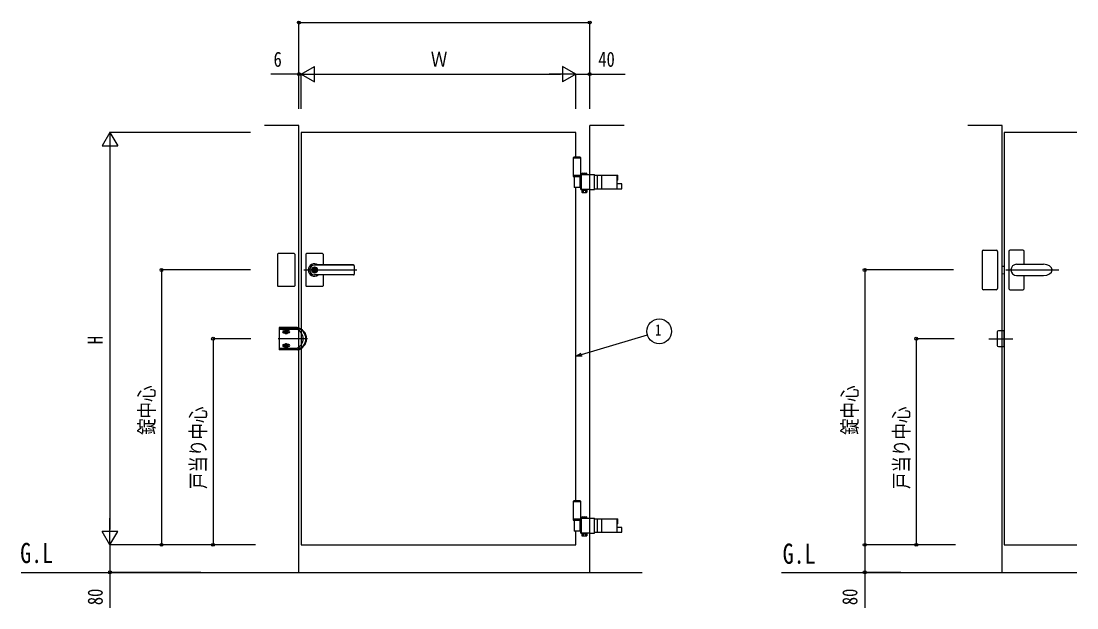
# Model space of a CAD drawing. Units: millimetres, scale not verified. Extents: x -4205 to 4205, y -2970 to 2970.
# Drawn here: x -1713 to 1360, y -573 to 1134 of the extents above; entities that cross this region are included whole.
import ezdxf
from ezdxf.enums import TextEntityAlignment as Align

# ---------------------------------------------------------------- set-up
doc = ezdxf.new("R2010")
doc.units = ezdxf.units.MM
doc.header["$LTSCALE"] = 12
for name, color, linetype in [('0-2_USER1', 3, 'Continuous'), ('0-4_YKK_A1', 4, 'Continuous'), ('0-5_YKK_D', 6, 'Continuous')]:
    doc.layers.add(name, color=color, linetype=linetype)
doc.styles.add('ＭＳ ゴシック', font='')
doc.styles.get('ＭＳ ゴシック').set_extended_font_data('MS Gothic')

msp = doc.modelspace()

# ---------------------------------------------------------------- linework, layer by layer
at = {"layer": '0-4_YKK_A1'}
for p, q in [((-903.98, 830), (-1003.98, 830)), ((-903.98, -470), (-903.98, 830)), ((-57.98, -470), (-57.98, 830)), ((42.02, 830), (-57.98, 830)), ((1142.02, 830), (1042.02, 830)), ((1142.02, -470), (1142.02, 830)), ((-97.98, 738), (-97.98, 810)), ((-104.48, 738), (-106.48, 736)), ((-85.48, 738), (-104.48, 738)), ((-85.48, 738), (-83.48, 736)), ((-83.48, 736), (-106.48, 736)), ((-106.48, 736), (-106.48, 682)), ((-83.48, 735), (-106.48, 735)), ((-83.48, 682), (-83.48, 736)), ((-83.48, 685), (-106.48, 685)), ((-106.48, 682), (-83.48, 682)), ((-103.33, 682), (-103.33, 650)), ((-83.77, 682), (-97.98, 682)), ((-86.87, 682), (-86.87, 650)), ((-83.77, 687.55), (-57.98, 687.55)), ((-83.77, 644.45), (-83.77, 687.55)), ((-81.97, 686.05), (-83.77, 686.05)), ((-81.97, 645.95), (-81.97, 686.05)), ((-80.27, 691.55), (-81.27, 690.97)), ((-81.27, 687.55), (-81.27, 690.97)), ((-80.27, 691.55), (-67.27, 691.55)), ((-77.52, 687.55), (-77.52, 690.97)), ((-70.01, 687.55), (-70.01, 690.97)), ((-67.27, 691.55), (-66.26, 690.97)), ((-66.26, 687.55), (-66.26, 690.97)), ((-57.98, 687.55), (-44.49, 687.55)), ((-44.49, 644.45), (-44.49, 687.55)), ((-44.49, 685.5), (24.03, 685.5)), ((-35.32, 646.5), (-35.32, 685.5)), ((-23.01, 646.5), (-23.01, 685.5)), ((24.03, 671), (24.03, 685.5)), ((-83.77, 650), (-103.33, 650)), ((-97.98, -262), (-97.98, 650)), ((-81.97, 666.5), (-83.77, 666.5)), ((-81.97, 665.5), (-83.77, 665.5)), ((-81.97, 645.95), (-83.77, 645.95)), ((-44.49, 646.5), (35.57, 646.5)), ((24.03, 671), (21.43, 671)), ((35.57, 661), (21.43, 661)), ((35.57, 646.5), (35.57, 661)), ((-57.98, 644.45), (-83.77, 644.45)), ((-81.27, 642.45), (-81.27, 636.53)), ((-81.27, 642.45), (-66.26, 642.45)), ((-80.27, 635.95), (-81.27, 636.53)), ((-80.27, 635.95), (-67.27, 635.95)), ((-77.87, 642.45), (-77.87, 644.45)), ((-77.52, 642.45), (-77.52, 636.53)), ((-70.01, 642.45), (-70.01, 636.53)), ((-69.67, 642.45), (-69.67, 644.45)), ((-67.27, 635.95), (-66.26, 636.53)), ((-66.26, 642.45), (-66.26, 636.53)), ((-57.98, 644.45), (-44.49, 644.45)), ((1083.52, 463.5), (1083.52, 356.5)), ((1087.52, 467.5), (1124.52, 467.5)), ((1128.52, 463.5), (1128.52, 356.5)), ((1161.52, 463.5), (1161.52, 356.5)), ((1202.52, 467.5), (1165.52, 467.5)), ((1206.52, 426.5), (1206.52, 463.5)), ((-966.48, 456), (-966.48, 364)), ((-918.48, 458), (-964.48, 458)), ((-916.48, 456), (-916.48, 364)), ((-883.98, 456), (-883.98, 364)), ((-835.98, 458), (-881.98, 458)), ((-833.98, 456), (-833.98, 424.57)), ((-890.15, 410), (-735.99, 410)), ((-859.88, 414.55), (-859.88, 411.5)), ((-859.88, 414.55), (-858.08, 414.55)), ((-858.56, 410.68), (-859.88, 411.5)), ((-858.56, 409.32), (-859.88, 408.5)), ((-859.88, 408.5), (-859.88, 405.45)), ((-859.88, 405.45), (-858.08, 405.45)), ((-744.98, 424.5), (-858.98, 424.5)), ((-744.98, 424), (-858.98, 424)), ((-857.98, 418.2), (-858.98, 418.2)), ((-857.98, 401.8), (-858.98, 401.8)), ((-858.08, 414.55), (-858.08, 411.95)), ((-858.08, 408.05), (-858.08, 405.45)), ((-856.28, 411), (-857.9, 411.67)), ((-857.9, 408.33), (-856.28, 409)), ((-856.28, 411), (-856.28, 409)), ((-742.97, 422.5), (-742.97, 397.45)), ((1142.02, 420.72), (1148.02, 420.93)), ((1152.85, 410), (1307.01, 410)), ((1184.02, 426.5), (1262.52, 426.5)), ((-744.98, 396), (-858.98, 396)), ((-744.98, 395.5), (-858.98, 395.5)), ((-833.98, 395.44), (-833.98, 364)), ((1142.02, 399.28), (1148.02, 399.07)), ((1184.02, 393.5), (1262.52, 393.5)), ((1206.52, 356.5), (1206.52, 393.5)), ((-918.48, 362), (-964.48, 362)), ((-835.98, 362), (-881.98, 362)), ((1124.52, 352.5), (1087.52, 352.5)), ((1165.52, 352.5), (1202.52, 352.5)), ((-961.98, 242.5), (-961.98, 177.5)), ((-909.26, 242.5), (-961.98, 242.5)), ((-909.43, 240.5), (-961.98, 240.5)), ((-961.98, 237.5), (-909.99, 237.5)), ((-948.38, 230), (-934.58, 230)), ((-941.48, 236.9), (-941.48, 223.1)), ((-940.99, 228.53), (-940.99, 227.55)), ((-933.73, 232.75), (-936.26, 232.75)), ((-933.73, 227.25), (-936.26, 227.25)), ((1128.02, 230), (1128.02, 190)), ((-879.58, 210), (-964.48, 210)), ((-949.23, 192.75), (-946.7, 192.75)), ((-949.23, 187.25), (-946.7, 187.25)), ((-948.38, 190), (-934.58, 190)), ((-946.7, 192.75), (-936.26, 192.75)), ((-946.7, 187.25), (-936.26, 187.25)), ((-941.48, 183.1), (-941.48, 196.9)), ((-940.99, 191.47), (-940.99, 192.45)), ((-933.73, 192.75), (-936.26, 192.75)), ((-933.73, 187.25), (-936.26, 187.25)), ((1103.02, 210), (1173.02, 210)), ((1131.02, 187), (1148.02, 187)), ((-961.98, 182.5), (-909.99, 182.5)), ((-961.98, 179.5), (-909.43, 179.5)), ((-909.26, 177.5), (-961.98, 177.5)), ((-104.48, -262), (-106.48, -264)), ((-83.48, -264), (-106.48, -264)), ((-106.48, -264), (-106.48, -318)), ((-83.48, -265), (-106.48, -265)), ((-85.48, -262), (-104.48, -262)), ((-85.48, -262), (-83.48, -264)), ((-83.48, -318), (-83.48, -264)), ((-83.48, -315), (-106.48, -315)), ((-106.48, -318), (-83.48, -318)), ((-103.33, -318), (-103.33, -350)), ((-83.77, -318), (-97.98, -318)), ((-86.87, -318), (-86.87, -350)), ((-83.77, -312.45), (-57.98, -312.45)), ((-83.77, -355.55), (-83.77, -312.45)), ((-81.97, -313.95), (-83.77, -313.95)), ((-81.97, -333.5), (-83.77, -333.5)), ((-81.97, -334.5), (-83.77, -334.5)), ((-81.97, -354.05), (-81.97, -313.95)), ((-80.27, -308.45), (-81.27, -309.03)), ((-81.27, -312.45), (-81.27, -309.03)), ((-80.27, -308.45), (-67.27, -308.45)), ((-77.52, -312.45), (-77.52, -309.03)), ((-70.01, -312.45), (-70.01, -309.03)), ((-67.27, -308.45), (-66.26, -309.03)), ((-66.26, -312.45), (-66.26, -309.03)), ((-57.98, -312.45), (-44.49, -312.45)), ((-44.49, -355.55), (-44.49, -312.45)), ((-44.49, -314.5), (24.03, -314.5)), ((-35.32, -353.5), (-35.32, -314.5)), ((-23.01, -353.5), (-23.01, -314.5)), ((24.03, -329), (21.43, -329)), ((24.03, -329), (24.03, -314.5)), ((-83.77, -350), (-103.33, -350)), ((-81.97, -354.05), (-83.77, -354.05)), ((-57.98, -355.55), (-83.77, -355.55)), ((-81.27, -357.55), (-81.27, -363.47)), ((-81.27, -357.55), (-66.26, -357.55)), ((-80.27, -364.05), (-81.27, -363.47)), ((-80.27, -364.05), (-67.27, -364.05)), ((-77.87, -357.55), (-77.87, -355.55)), ((-77.52, -357.55), (-77.52, -363.47)), ((-70.01, -357.55), (-70.01, -363.47)), ((-69.67, -357.55), (-69.67, -355.55)), ((-67.27, -364.05), (-66.26, -363.47)), ((-66.26, -357.55), (-66.26, -363.47)), ((-57.98, -355.55), (-44.49, -355.55)), ((-44.49, -353.5), (35.57, -353.5)), ((35.57, -339), (21.43, -339)), ((35.57, -353.5), (35.57, -339)), ((-1712.2, -470), (94.63, -470)), ((500.45, -470), (1359.52, -470))]:
    msp.add_line(p, q, dxfattribs=at)
for points in [[(-97.98, 810), (-897.98, 810), (-897.98, -390), (-97.98, -390), (-97.98, -350)], [(1359.52, 810), (1148.02, 810), (1148.02, -390), (1359.52, -390)], [(21.43, 646.5), (21.43, 671), (21.43, 685.5)], [(-949.23, 232.75), (-946.7, 232.75), (-936.26, 232.75)], [(-949.23, 227.25), (-946.7, 227.25), (-936.26, 227.25)], [(-942.95, 229.51), (-943.93, 229.51), (-943.93, 230.49), (-942.95, 230.49)], [(-941.97, 231.47), (-941.97, 232.45), (-940.99, 232.45), (-940.99, 231.47)], [(-940.99, 227.55), (-941.97, 227.55), (-941.97, 228.53)], [(-940.01, 230.49), (-939.03, 230.49), (-939.03, 229.51), (-940.01, 229.51)], [(1148.02, 187), (1148.02, 233), (1131.02, 233)], [(-942.95, 190.49), (-943.93, 190.49), (-943.93, 189.51), (-942.95, 189.51)], [(-940.99, 192.45), (-941.97, 192.45), (-941.97, 191.47)], [(-941.97, 188.53), (-941.97, 187.55), (-940.99, 187.55), (-940.99, 188.53)], [(-940.01, 189.51), (-939.03, 189.51), (-939.03, 190.49), (-940.01, 190.49)], [(21.43, -353.5), (21.43, -329), (21.43, -314.5)]]:
    msp.add_lwpolyline(points, dxfattribs=at)
for points in [[(-81.47, 644.45), (-66.07, 644.45), (-66.07, 642.45), (-81.47, 642.45)], [(-81.47, -355.55), (-66.07, -355.55), (-66.07, -357.55), (-81.47, -357.55)]]:
    msp.add_lwpolyline(points, close=True, dxfattribs=at)
for centre, radius in [((-858.98, 410), 6.6), ((-941.48, 230), 5.9), ((-941.48, 190), 5.9)]:
    msp.add_circle(centre, radius, dxfattribs=at)
for centre, radius, start, end in [((-79.4, 688.23), 3.32, 55.61575, 124.38425), ((-73.77, 679.13), 12.42, 72.41205, 107.58795), ((-68.14, 688.23), 3.32, 55.61575, 124.38425), ((-79.4, 639.27), 3.32, 235.61575, 304.38425), ((-73.77, 648.37), 12.42, 252.41205, 287.58795), ((-68.14, 639.27), 3.32, 235.61575, 304.38425), ((1087.52, 463.5), 4, 90, 180), ((1124.52, 463.5), 4, 0, 90), ((1165.52, 463.5), 4, 90, 180), ((1202.52, 463.5), 4, 0, 90), ((-964.48, 456), 2, 90, 180), ((-918.48, 456), 2, 0, 90), ((-881.98, 456), 2, 90, 180), ((-835.98, 456), 2, 0, 90), ((-858.98, 410), 18, 54.01459, 180.00366), ((-858.98, 410), 18, 180.00366, 305.98541), ((-858.98, 410), 14, 90, 270), ((-858.98, 410), 8.2, 90, 270), ((-858.98, 410), 4, 103.00288, 256.99712), ((-858.98, 410), 2, 116.74368, 243.25632), ((-858.98, 410), 0.8, 301.82132, 58.17868), ((-858.98, 410), 4, 283.00288, 76.99712), ((-857.78, 411.95), 0.3, 180, 247.38014), ((-857.78, 408.05), 0.3, 112.61986, 180), ((-857.98, 410), 8.2, 270, 90), ((-744.97, 422.5), 2, 0, 90), ((-744.97, 422), 2, 0, 90), ((1184.02, 410), 16.5, 90, 270), ((-744.97, 398), 2, 270, 0), ((-744.97, 397.5), 2, 270, 0), ((-964.48, 364), 2, 180, 270), ((-918.48, 364), 2, 270, 0), ((-881.98, 364), 2, 180, 270), ((-835.98, 364), 2, 270, 0), ((1087.52, 356.5), 4, 180, 270), ((1124.52, 356.5), 4, 270, 0), ((1165.52, 356.5), 4, 180, 270), ((1202.52, 356.5), 4, 270, 0), ((-949.23, 230), 2.75, 90, 180), ((-949.23, 230), 2.75, 180, 270), ((-942.95, 231.47), 0.98, 270, 0), ((-942.95, 228.53), 0.98, 0, 90), ((-940.01, 231.47), 0.98, 180, 270), ((-940.01, 228.53), 0.98, 90, 180), ((-933.73, 230), 2.75, 0, 90), ((-933.73, 230), 2.75, 270, 0), ((-921.98, 210), 30, 293.55646, 66.44354), ((-914.98, 210), 31, 280.30451, 79.69549), ((-914.98, 210), 33, 279.98655, 80.01345), ((1131.02, 230), 3, 90, 180), ((-949.23, 190), 2.75, 90, 180), ((-949.23, 190), 2.75, 180, 270), ((-942.95, 191.47), 0.98, 270, 0), ((-942.95, 188.53), 0.98, 0, 90), ((-940.01, 191.47), 0.98, 180, 270), ((-940.01, 188.53), 0.98, 90, 180), ((-933.73, 190), 2.75, 0, 90), ((-933.73, 190), 2.75, 270, 0), ((1131.02, 190), 3, 180, 270), ((-79.4, -311.77), 3.32, 55.61575, 124.38425), ((-73.77, -320.87), 12.42, 72.41205, 107.58795), ((-68.14, -311.77), 3.32, 55.61575, 124.38425), ((-79.4, -360.73), 3.32, 235.61575, 304.38425), ((-73.77, -351.63), 12.42, 252.41205, 287.58795), ((-68.14, -360.73), 3.32, 235.61575, 304.38425)]:
    msp.add_arc(centre, radius, start, end, dxfattribs=at)
msp.add_ellipse((1262.52, 410), major_axis=(25, 0), ratio=0.66, start_param=4.712389, end_param=7.8539816, dxfattribs=at)
at = {"layer": '0-5_YKK_D'}
for p, q in [((-903.98, 879.32), (-903.98, 1131)), ((-903.98, 1130), (-57.98, 1130)), ((-57.98, 879.32), (-57.98, 1131)), ((-897.98, 980), (-859.01, 1002.5)), ((-859.01, 957.5), (-859.01, 1002.5)), ((-97.98, 980), (-136.95, 1002.5)), ((-136.95, 1002.5), (-136.95, 957.5)), ((-903.98, 980), (-985.98, 980)), ((-903.98, 879.32), (-903.98, 981)), ((-897.98, 980), (-903.98, 980)), ((-897.98, 879.32), (-897.98, 981)), ((-897.98, 879.32), (-897.98, 981)), ((-897.98, 980), (-880.98, 980)), ((-897.98, 980), (-859.01, 957.5)), ((-897.98, 980), (-820.04, 980)), ((-852.98, 980), (-142.98, 980)), ((-97.98, 980), (-175.92, 980)), ((-97.98, 980), (-136.95, 957.5)), ((-97.98, 879.32), (-97.98, 981)), ((-97.98, 879.32), (-97.98, 981)), ((-57.98, 879.32), (-57.98, 981)), ((-1453.98, 810), (-1476.48, 771.03)), ((-1045.36, 810), (-1454.98, 810)), ((-1453.98, 810), (-1431.48, 771.03)), ((-1453.98, 810), (-1453.98, 732.06)), ((-1476.48, 771.03), (-1431.48, 771.03)), ((-1453.98, 765), (-1453.98, -345)), ((-1045.36, 410), (-1304.98, 410)), ((-1303.98, 410), (-1303.98, -390)), ((1000.64, 410), (741.02, 410)), ((742.02, 410), (742.02, -390)), ((-1043.81, 210), (-1154.98, 210)), ((-1153.98, 210), (-1153.98, -390)), ((1002.19, 210), (891.02, 210)), ((892.02, 210), (892.02, -390)), ((-1453.98, -390), (-1453.98, -312.06)), ((-1453.98, -390), (-1476.48, -351.03)), ((-1431.48, -351.03), (-1476.48, -351.03)), ((-1453.98, -390), (-1431.48, -351.03)), ((-1045.36, -390), (-1454.98, -390)), ((-1030.36, -390), (-1454.98, -390)), ((-1045.36, -390), (-1304.98, -390)), ((-1039.65, -390), (-1154.98, -390)), ((1000.64, -390), (741.02, -390)), ((1006.35, -390), (741.02, -390)), ((1006.35, -390), (891.02, -390)), ((-1189.7, -470), (-1454.98, -470)), ((847.01, -470), (741.02, -470))]:
    msp.add_line(p, q, dxfattribs=at)
for points in [[(-97.98, 980), (-57.98, 980), (45.42, 980)], [(-97.98, 158.73), (-81.7, 163.62), (109.69, 221.08)], [(-80.39, 159.26), (-97.98, 158.73), (-83.01, 167.98)], [(-1453.98, -390), (-1453.98, -470), (-1453.98, -573.4)], [(742.02, -390), (742.02, -470), (742.02, -573.4)]]:
    msp.add_lwpolyline(points, dxfattribs=at)
for centre, radius in [((-903.98, 1130), 4.25), ((-57.98, 1130), 4.25), ((-903.98, 980), 4.25), ((-57.98, 980), 4.25), ((-1303.98, 410), 4.25), ((742.02, 410), 4.25), ((144.17, 231.43), 36), ((-1153.98, 210), 4.25), ((892.02, 210), 4.25), ((-1303.98, -390), 4.25), ((-1153.98, -390), 4.25), ((742.02, -390), 4.25), ((892.02, -390), 4.25), ((-1453.98, -470), 4.25), ((742.02, -470), 4.25)]:
    msp.add_circle(centre, radius, dxfattribs=at)

# ---------------------------------------------------------------- texts
at = {"layer": '0-2_USER1', "style": 'ＭＳ ゴシック', "width": 0.8}
for p in [(-1715.18, -460.5), (503.36, -462.51)]:
    msp.add_text('G.L', height=58.65, dxfattribs=at).set_placement(p, align=Align.BOTTOM_LEFT)
at = {"layer": '0-5_YKK_D', "style": 'ＭＳ ゴシック', "width": 0.8}
for s, height, p in [('6', 43.99, (-977.98, 988)), ('Ｗ', 43.99, (-520.38, 988)), ('40', 43.99, (-32.98, 988)), ('1', 32.99, (132.17, 208.93))]:
    msp.add_text(s, height=height, dxfattribs=at).set_placement(p, align=Align.BOTTOM_LEFT)
for s, p in [('H', (-1461.98, 194)), ('錠中心', (-1311.98, -70)), ('錠中心', (734.02, -70)), ('戸当り中心', (-1161.98, -227.6)), ('戸当り中心', (884.02, -227.6)), ('80', (-1461.98, -565.4)), ('80', (734.02, -565.4))]:
    msp.add_text(s, height=43.99, rotation=90, dxfattribs=at).set_placement(p, align=Align.BOTTOM_LEFT)

doc.saveas('drawing.dxf')
